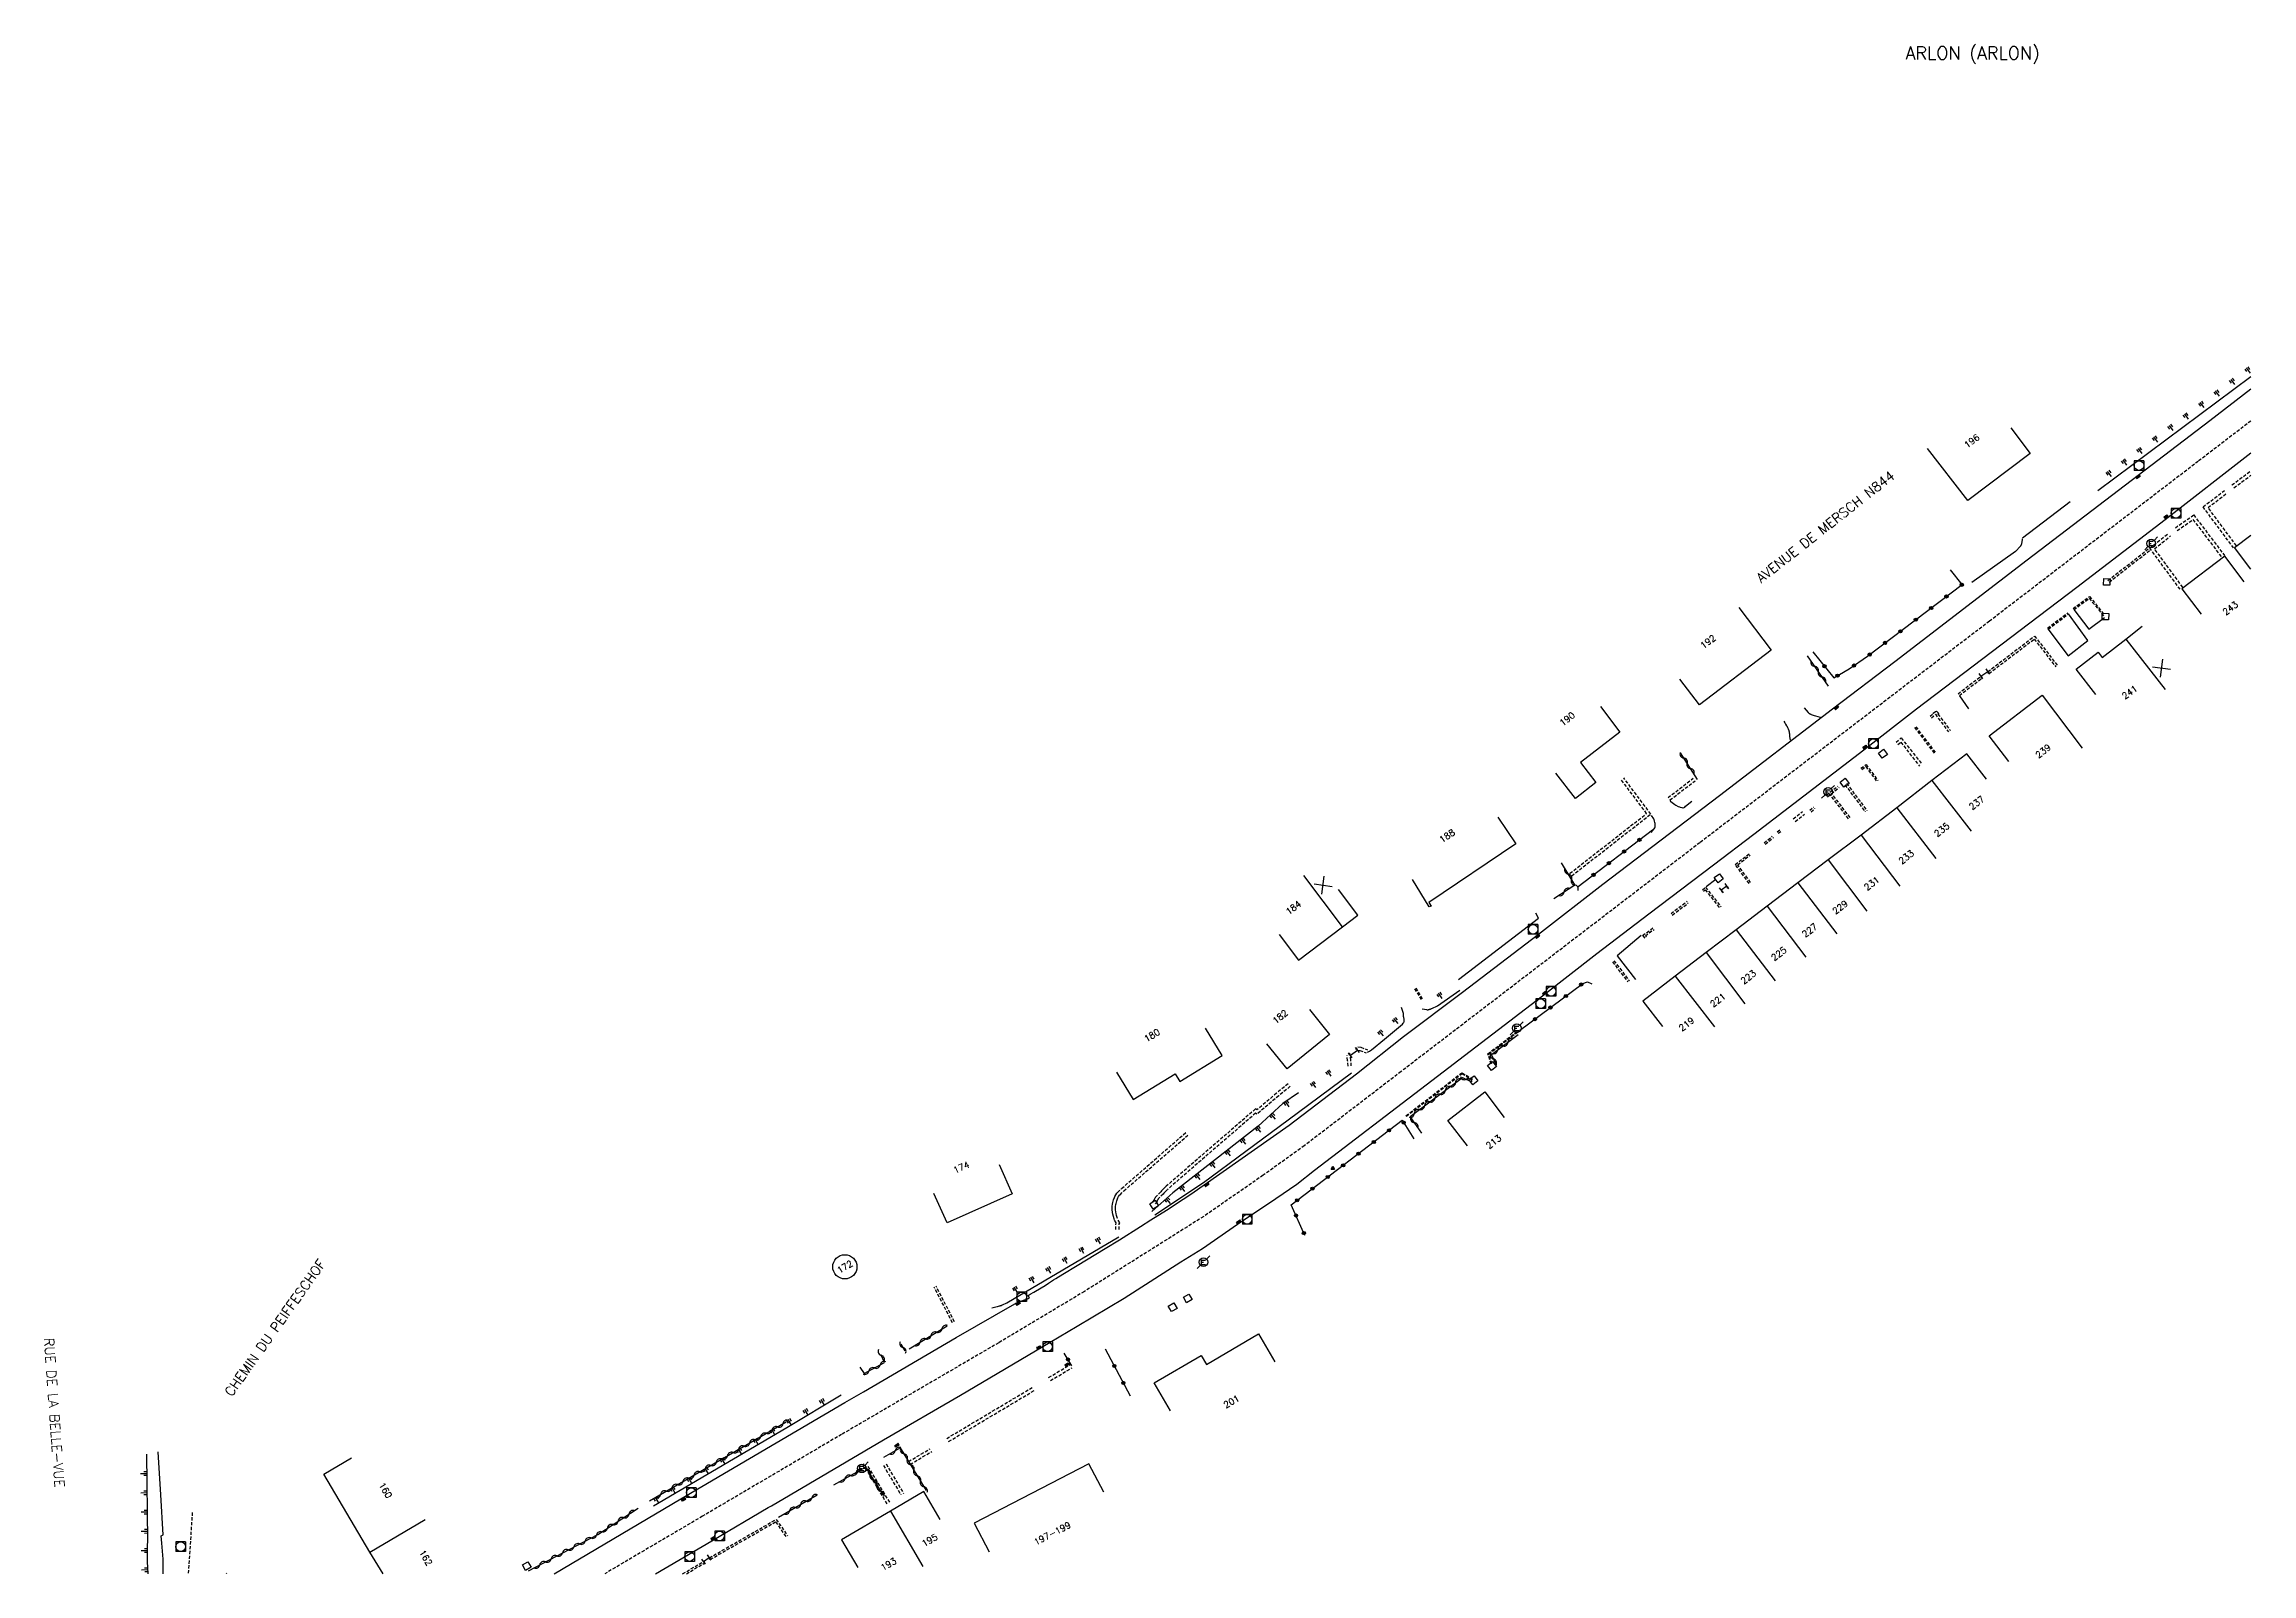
# Model space of a CAD drawing. Header units: millimetres. Extents: x 255000 to 256000, y 43000 to 44000.
# Drawn here: x 255656.1 to 256000.2, y 43000 to 43238.4 of the extents above.
import ezdxf
from ezdxf.enums import TextEntityAlignment as Align

# ---------------------------------------------------------------- set-up
doc = ezdxf.new("R2010")
doc.units = ezdxf.units.MM
doc.linetypes.add('DASHED', pattern=[0.75, 0.5, -0.25])
doc.layers.get('0').update_dxf_attribs({"linetype": 'CONTINUOUS'})
for name, color, linetype in [('W0001', 6, 'DASHED'), ('W0008', 7, 'CONTINUOUS'), ('W0100', 7, 'CONTINUOUS'), ('W0105', 7, 'CONTINUOUS'), ('W0112', 1, 'DASHED'), ('W0211', 2, 'CONTINUOUS'), ('W0302', 3, 'CONTINUOUS'), ('W0310', 3, 'CONTINUOUS'), ('W0322', 7, 'CONTINUOUS'), ('W0400', 7, 'CONTINUOUS'), ('W0420', 7, 'CONTINUOUS'), ('W0471', 7, 'CONTINUOUS'), ('W0851', 7, 'CONTINUOUS'), ('W0980', 7, 'CONTINUOUS'), ('W0989', 7, 'CONTINUOUS'), ('W0991', 7, 'CONTINUOUS'), ('W1102', 7, 'CONTINUOUS')]:
    doc.layers.add(name, color=color, linetype=linetype)
doc.styles.get("Standard").update_dxf_attribs({"font": 'romans.shx', "width": 0.85})

# ---------------------------------------------------------------- blocks, each defined once
blk = doc.blocks.new('T420')
for p, q in [((0.75, 0.75), (-0.75, 0.75)), ((-0.75, 0.75), (-0.75, -0.75)), ((0.75, 0.75), (0.75, -0.75)), ((0.75, -0.75), (-0.75, -0.75))]:
    blk.add_line(p, q)
blk.add_ellipse((0, 0), major_axis=(-0.53, 0.53), ratio=1, start_param=3.926991, end_param=10.210176)
blk = doc.blocks.new('t112o')
at = {"color": 0, "linetype": 'Continuous'}
for p, q in [((-0.5, 0.5), (0.5, 0.5)), ((-0.5, -0.5), (-0.5, 0.5)), ((0.5, 0.5), (0.5, -0.5)), ((0.5, -0.5), (-0.5, -0.5))]:
    blk.add_line(p, q, dxfattribs=at)
blk = doc.blocks.new('T400')
for p, q in [((-0.15, 0.3), (0.15, 0.3)), ((-0.15, -0.25), (-0.15, 0.3)), ((-0.15, 0.15), (0.15, 0.15)), ((-0.15, 0), (0.15, 0)), ((0.15, 0.3), (0.15, -0.25)), ((-0.15, -0.15), (0.15, -0.15)), ((-0.15, -0.25), (-0.15, -0.3)), ((-0.15, -0.3), (0.15, -0.3)), ((0.15, -0.3), (0.15, -0.25))]:
    blk.add_line(p, q)
blk = doc.blocks.new('t105o')
for p, q in [((-0.5, 0), (0.5, 0)), ((0.5, 0), (0.2, 0.1)), ((0.5, 0), (0.2, -0.1))]:
    blk.add_line(p, q)
blk = doc.blocks.new('T471')
for p, q in [((-0.333334, 0.333334), (-0.333334, -0.333334)), ((-0.333334, 0.333334), (0.333334, 0.333334)), ((-0.333334, 0), (0, 0)), ((0.500001, 0.500001), (1.000002, 1.000002)), ((-0.500001, -0.500001), (-1.000002, -1.000002)), ((-0.333334, -0.333334), (0.333334, -0.333334))]:
    blk.add_line(p, q)
blk.add_ellipse((0, 0), major_axis=(0.471405, 0.471405), ratio=1, start_param=5.4977871438, end_param=11.780972451)
blk = doc.blocks.new('T851')
for p, q in [((-0.25, -0.15), (0, 0.32)), ((0, 0.32), (0.25, -0.15)), ((-0.25, -0.15), (0.25, -0.15))]:
    blk.add_line(p, q)
for major_axis in [(-0.106, 0.106), (-0.0354, 0.0354), (-0.0236, 0.0236)]:
    blk.add_ellipse((0, 0), major_axis=major_axis, ratio=1, start_param=3.926991, end_param=10.210176)
blk = doc.blocks.new('t211o')
at = {"color": 0, "linetype": 'Continuous'}
for p, q in [((-0.29, 0.5), (-0.29, 0)), ((0, 1), (0, 0)), ((0.29, 0.5), (0.29, 0))]:
    blk.add_line(p, q, dxfattribs=at)
blk = doc.blocks.new('t310o')
at = {"color": 0, "linetype": 'Continuous'}
for centre, start, end in [((-0.5, 0.38), 216.8699, 323.1304), ((0.5, -0.37), 36.8699, 143.1303)]:
    blk.add_arc(centre, 0.625, start, end, dxfattribs=at)
blk = doc.blocks.new('t322o')
at = {"color": 0, "linetype": 'Continuous'}
for radius in [0.25, 0.15]:
    blk.add_circle((0, 0), radius, dxfattribs=at)
blk = doc.blocks.new('t991o')
at = {"color": 0, "linetype": 'Continuous'}
for p, q in [((-1, 1), (1, -1)), ((-1, -1), (1, 1))]:
    blk.add_line(p, q, dxfattribs=at)

msp = doc.modelspace()

# ---------------------------------------------------------------- linework, layer by layer
at = {"layer": 'W0001'}
for points in [[(256000, 43179.69), (255991.79, 43173.4), (255959.25, 43148.48), (255914.13, 43113.96), (255867.57, 43078.29), (255852.48, 43066.72), (255846.08, 43062.13), (255836.8, 43055.7), (255818.21, 43044.01), (255804.86, 43036.02), (255780.37, 43021.73), (255758.69, 43008.98), (255743.45, 43000)], [(255679.18, 43009.56), (255678.54, 43000)]]:
    msp.add_lwpolyline(points, dxfattribs=at)
at = {"layer": 'W0008'}
for points in [[(255735.56, 43000), (255755.33, 43011.69), (255780.88, 43026.71), (255783.79, 43028.37), (255798.23, 43036.83), (255807.39, 43042.11), (255807.63, 43042.23), (255807.79, 43042.3), (255808.12, 43042.43), (255808.45, 43042.54), (255808.9, 43042.69), (255809.12, 43042.77), (255809.45, 43042.91), (255809.6, 43043), (255809.63, 43043.03), (255809.62, 43043.05), (255809.59, 43043.12), (255809.54, 43043.19), (255809.46, 43043.28), (255809.44, 43043.33), (255809.43, 43043.36), (255809.43, 43043.38), (255809.45, 43043.4), (255809.74, 43043.58), (255810.32, 43043.92), (255811.5, 43044.59), (255812.08, 43044.94), (255812.64, 43045.31), (255813.4, 43045.81), (255813.78, 43046.05), (255814.87, 43046.73), (255817.07, 43048.07), (255821.47, 43050.73), (255823.67, 43052.08), (255826.93, 43054.13), (255828.56, 43055.16), (255830.99, 43056.71), (255833.62, 43058.41), (255834.93, 43059.28), (255836.22, 43060.16), (255836.86, 43060.61), (255850.1, 43069.94), (255860.6, 43077.91), (255867.93, 43083.73), (255877.15, 43090.68), (255888.98, 43099.71), (255899, 43107.52), (255917.17, 43121.34), (255934.79, 43134.84), (255944.52, 43142.22), (255965.13, 43158.06), (255993.58, 43179.77), (256000, 43184.71)], [(255751.38, 43000), (255760.15, 43005.15), (255768.93, 43010.34), (255769.43, 43010.61), (255786.89, 43020.9), (255798.89, 43027.86), (255812.89, 43036.09), (255817.06, 43038.61), (255824.39, 43042.97), (255833.22, 43048.62), (255836.62, 43050.72), (255842.06, 43054.48), (255848.04, 43058.53), (255851.3, 43060.76), (255854.08, 43062.91), (255871.49, 43076.2), (255889.58, 43090.11), (255898.09, 43096.67), (255906.18, 43102.86), (255916.23, 43110.49), (255922.52, 43115.31), (255939.69, 43128.43), (255947.91, 43134.82), (255972.86, 43153.79), (255986.63, 43164.36), (256000, 43174.74)], [(255971.85, 43167.11), (255964.43, 43161.44)], [(255968.34, 43147.28), (255971.5, 43143.09), (255974.61, 43145.5), (255971.57, 43149.61)], [(255972.43, 43150.29), (255974.75, 43147.23), (255977.2, 43149.07)], [(255932.94, 43133.46), (255932.22, 43133.69), (255932, 43133.76), (255931.55, 43133.9), (255931.47, 43133.93), (255931.44, 43133.94), (255931.38, 43133.97), (255931.33, 43134), (255931.3, 43134.01), (255931.25, 43134.04), (255931.22, 43134.06), (255931.18, 43134.09), (255931.14, 43134.12), (255931.11, 43134.15), (255931.08, 43134.18), (255931.05, 43134.21), (255931.04, 43134.23), (255930.45, 43134.99)], [(255956.04, 43134.82), (255954.62, 43136.86)], [(255927.22, 43132.89), (255927.37, 43132.63), (255927.48, 43132.44), (255927.63, 43132.19), (255927.71, 43132.06), (255927.74, 43132.01), (255927.76, 43131.98), (255927.8, 43131.91), (255927.85, 43131.8), (255927.88, 43131.73), (255927.9, 43131.68), (255927.94, 43131.58), (255927.96, 43131.52), (255927.98, 43131.49), (255928, 43131.41), (255928.01, 43131.37), (255928.03, 43131.29), (255928.05, 43131.22), (255928.06, 43131.16), (255928.06, 43131.13), (255928.07, 43131.06), (255928.08, 43131), (255928.08, 43130.96), (255928.09, 43130.88), (255928.1, 43130.72), (255928.1, 43130.64), (255928.11, 43130.56), (255928.12, 43130.52), (255928.21, 43129.96)], [(255909.45, 43120.71), (255909.5, 43120.5), (255909.52, 43120.46), (255909.58, 43120.39), (255909.83, 43120.23), (255910.24, 43119.89), (255910.39, 43119.79), (255910.74, 43119.62), (255910.93, 43119.54), (255911.06, 43119.5), (255911.31, 43119.44), (255911.46, 43119.42), (255911.54, 43119.41), (255911.66, 43119.43), (255911.76, 43119.48), (255911.8, 43119.52), (255911.9, 43119.64), (255912.9, 43120.46)], [(255906.53, 43115.57), (255906.95, 43116.06), (255907, 43116.13), (255907.09, 43116.28), (255907.14, 43116.45), (255907.16, 43116.57), (255907.17, 43116.81), (255907.15, 43116.98), (255907.13, 43117.09), (255907.07, 43117.32), (255906.99, 43117.58), (255906.93, 43117.7), (255906.6, 43118.22)], [(255915.11, 43107.14), (255916.63, 43108.28)], [(255876.53, 43092.66), (255888.98, 43102.21), (255888.54, 43102.96)], [(255674.63, 43000), (255674.62, 43002.3), (255674.44, 43004.78), (255674.32, 43005.92), (255674.66, 43006.06), (255674.3, 43012.31), (255673.85, 43019.01)], [(255684.52, 43000.11), (255684.44, 43000)]]:
    msp.add_lwpolyline(points, dxfattribs=at)
at = {"layer": 'W0100'}
for points in [[(255962.57, 43178.63), (255965.58, 43174.63), (255955.88, 43167.32), (255949.62, 43175.39)], [(256000, 43156.58), (255997.43, 43159.95), (256000, 43161.92)], [(255998.95, 43154.64), (255995.93, 43158.63), (255989.22, 43153.54), (255992.24, 43149.56)], [(255920.19, 43150.62), (255925.23, 43143.98), (255914.05, 43135.47), (255911.02, 43139.45)], [(255975.83, 43137.05), (255972.77, 43141), (255976.18, 43143.65), (255976.81, 43142.84), (255980.51, 43145.7), (255983.06, 43147.69), (255983.06, 43147.69)], [(255957.9, 43139.91), (255958.99, 43140.64)], [(255898.62, 43135.17), (255901.68, 43131.21), (255895.55, 43126.47), (255897.93, 43123.32), (255894.73, 43120.83), (255891.67, 43124.78)], [(255962.27, 43126.64), (255959.22, 43130.6), (255967.47, 43136.96), (255973.72, 43128.69)], [(255958.79, 43123.86), (255955.74, 43127.83), (255950.29, 43123.65), (255944.81, 43119.41), (255939.26, 43115.14), (255934.13, 43111.27), (255929.4, 43107.71), (255924.6, 43104.06), (255919.79, 43100.39), (255915.1, 43096.83), (255910.28, 43093.16), (255905.25, 43089.26), (255908.32, 43085.31)], [(255882.62, 43117.93), (255885.43, 43113.79), (255871.91, 43104.64), (255872.23, 43104.09), (255871.96, 43103.96), (255869.36, 43108.23)], [(255918.31, 43107.18), (255917.46, 43106.56)], [(255848.56, 43099.63), (255851.59, 43095.65), (255858.45, 43100.86), (255860.83, 43102.67), (255857.81, 43106.65)], [(255853.29, 43087.95), (255856.43, 43084.06), (255849.8, 43078.71), (255846.66, 43082.6)], [(255823.21, 43078.21), (255825.82, 43073.95), (255832.34, 43077.95), (255833.08, 43076.75), (255839.7, 43080.81), (255837.09, 43085.07)], [(255859.66, 43080.82), (255860.76, 43081.64)], [(255877.89, 43066.71), (255874.84, 43070.67), (255880.6, 43075.11), (255883.65, 43071.15)], [(255804.92, 43063.8), (255806.96, 43059.24), (255796.8, 43054.7), (255794.76, 43059.27)], [(255831.62, 43025.43), (255829.1, 43029.75), (255836.43, 43034.02), (255837.23, 43032.65), (255845.37, 43037.39), (255847.89, 43033.07)], [(255708.91, 43000), (255706.86, 43003.39), (255699.68, 43015.52), (255703.99, 43018.07)], [(255821.22, 43012.72), (255818.92, 43017.15), (255801.05, 43007.89), (255803.36, 43003.45)], [(255795.71, 43008.48), (255793.21, 43012.81), (255787.97, 43009.77), (255780.35, 43005.32), (255782.88, 43001.01)], [(255758.83, 43001.91), (255759.71, 43002.55)]]:
    msp.add_lwpolyline(points, dxfattribs=at)
at = {"layer": 'W0112'}
for points in [[(255997.31, 43159.9), (255992.55, 43166.31), (255995.88, 43168.84)], [(255997.03, 43169.72), (256000, 43171.93)], [(255997.36, 43169.27), (256000, 43171.23)], [(255997.76, 43160.23), (255993.33, 43166.2), (255996.22, 43168.4)], [(255988.97, 43153.46), (255984.24, 43159.88), (255987.15, 43162.19)], [(255988.23, 43163.05), (255991.09, 43165.04), (255995.88, 43158.74)], [(255988.53, 43162.61), (255990.98, 43164.32), (255995.46, 43158.43)], [(255977.73, 43154.82), (255984.14, 43159.86)], [(255977.92, 43154.58), (255984.33, 43159.61)], [(255989.39, 43153.77), (255984.97, 43159.79), (255987.48, 43161.77)], [(255972.29, 43150.46), (255974.86, 43152.35), (255977.19, 43149.45)], [(255972.41, 43150.29), (255974.82, 43152.06), (255977.03, 43149.32)], [(255968.31, 43147.42), (255971.45, 43149.79)], [(255968.44, 43147.26), (255971.58, 43149.62)], [(255959, 43140.62), (255966.29, 43146.17), (255969.88, 43141.56)], [(255959.2, 43140.35), (255966.23, 43145.7), (255969.62, 43141.35)], [(255954.37, 43137.18), (255957.89, 43139.89)], [(255954.58, 43136.92), (255958.09, 43139.62)], [(255950, 43133.68), (255950.46, 43134.11), (255950.47, 43134.17), (255950.85, 43134.39), (255951.02, 43134.46), (255951.35, 43134.11), (255951.24, 43134.02), (255953.17, 43131.44)], [(255950.68, 43127.93), (255947.64, 43131.92)], [(255950.86, 43128.06), (255947.81, 43132.05)], [(255950.24, 43133.42), (255950.8, 43133.93), (255950.8, 43133.95), (255950.83, 43133.97), (255952.89, 43131.23)], [(255944.7, 43129.64), (255945.51, 43130.29), (255948.74, 43126.17)], [(255944.99, 43129.28), (255945.43, 43129.63), (255948.38, 43125.88)], [(255894.17, 43108.81), (255906.49, 43118.43), (255902.27, 43124.05)], [(255909.18, 43121), (255913.11, 43124.01)], [(255939.23, 43125.56), (255940.03, 43126.14), (255941.88, 43123.66)], [(255939.36, 43125.37), (255939.98, 43125.82), (255941.69, 43123.52)], [(255893.88, 43109.19), (255905.83, 43118.51), (255901.89, 43123.76)], [(255909.47, 43120.62), (255913.41, 43123.63)], [(255933.81, 43121.36), (255935.65, 43122.79)], [(255934, 43121.12), (255935.84, 43122.55)], [(255937.3, 43117.7), (255934.54, 43121.3)], [(255937.55, 43117.89), (255934.78, 43121.49)], [(255936.72, 43122.99), (255939.9, 43118.79)], [(255936.99, 43123.2), (255940.17, 43118.99)], [(255928.69, 43117.67), (255930.12, 43118.81)], [(255928.99, 43117.29), (255930.43, 43118.43)], [(255931.26, 43119.03), (255931.87, 43119.51)], [(255931.45, 43118.79), (255932.06, 43119.28)], [(255924.14, 43113.95), (255925.42, 43114.97)], [(255924.31, 43113.74), (255925.6, 43114.76)], [(255926.16, 43115.66), (255926.65, 43116)], [(255926.32, 43115.44), (255926.81, 43115.78)], [(255921.82, 43107.61), (255919.64, 43110.56), (255921.8, 43112.23)], [(255922.04, 43107.78), (255920.02, 43110.51), (255921.96, 43112.01)], [(255914.52, 43106.62), (255915.02, 43107.01), (255917.43, 43103.95)], [(255909.64, 43102.93), (255912.14, 43104.83)], [(255909.83, 43102.68), (255912.33, 43104.58)], [(255914.69, 43106.41), (255914.98, 43106.63), (255917.21, 43103.78)], [(255905.62, 43099.07), (255905.21, 43099.49), (255906.83, 43100.68)], [(255905.83, 43099.27), (255905.64, 43099.46), (255906.99, 43100.45)], [(255900.5, 43095.39), (255902.92, 43092.26)], [(255900.73, 43095.57), (255903.15, 43092.43)], [(255869.67, 43091.21), (255870.7, 43089.52)], [(255869.84, 43091.31), (255870.86, 43089.62)], [(255881.62, 43079.43), (255881.08, 43081.05), (255885.78, 43084.63)], [(255881.72, 43079.47), (255881.21, 43081.01), (255885.84, 43084.54)], [(255859.3, 43079.13), (255859.23, 43080.01), (255859.15, 43080.77)], [(255859.81, 43079.17), (255859.74, 43080.06), (255859.67, 43080.82)], [(255860.75, 43081.64), (255861.13, 43081.58), (255862.13, 43081.2)], [(255860.84, 43082.15), (255861.27, 43082.08), (255862.31, 43081.68)], [(255850.28, 43075.99), (255848.5, 43074.52), (255845.11, 43071.64), (255844.9, 43071.8), (255831.29, 43060.03), (255831.2, 43059.94), (255831.14, 43059.88), (255831.1, 43059.84), (255831.02, 43059.76), (255830.96, 43059.7), (255830.84, 43059.58), (255830.61, 43059.33), (255830.49, 43059.2), (255829.98, 43058.69), (255829.73, 43058.43), (255829.72, 43058.42), (255829.7, 43058.39), (255829.68, 43058.36), (255829.66, 43058.34), (255829.64, 43058.29), (255829.6, 43058.22), (255829.56, 43058.13), (255829.54, 43058.08), (255829.51, 43058.04), (255829.5, 43058.02), (255829.48, 43057.99), (255829.25, 43057.67)], [(255849.95, 43076.39), (255848.17, 43074.92), (255845.1, 43072.3), (255844.89, 43072.47), (255830.96, 43060.42)], [(255868.33, 43071.41), (255877.05, 43078.11), (255878.67, 43077.13)], [(255868.4, 43071.33), (255877.06, 43077.98), (255878.61, 43077.04)], [(255823.11, 43053.66), (255823.14, 43054.69), (255823.14, 43054.7), (255822.92, 43055.17), (255822.85, 43055.35), (255822.73, 43055.71), (255822.65, 43056.06), (255822.61, 43056.31), (255822.55, 43056.77), (255822.54, 43056.95), (255822.55, 43057.29), (255822.59, 43057.63), (255822.64, 43057.87), (255822.77, 43058.3), (255822.89, 43058.64), (255822.97, 43058.82), (255823.1, 43059.08), (255823.28, 43059.33), (255823.39, 43059.45), (255824.01, 43060.06), (255834.14, 43068.89)], [(255823.62, 43053.65), (255823.65, 43054.57), (255823.71, 43054.7), (255823.39, 43055.38), (255823.33, 43055.53), (255823.23, 43055.85), (255823.15, 43056.17), (255823.12, 43056.38), (255823.07, 43056.81), (255823.06, 43056.96), (255823.07, 43057.25), (255823.1, 43057.55), (255823.14, 43057.75), (255823.26, 43058.14), (255823.37, 43058.45), (255823.43, 43058.6), (255823.54, 43058.81), (255823.68, 43059), (255823.76, 43059.09), (255824.36, 43059.69), (255834.48, 43068.5)], [(255830.95, 43060.41), (255830.85, 43060.32), (255830.78, 43060.25), (255830.73, 43060.21), (255830.65, 43060.12), (255830.58, 43060.06), (255830.46, 43059.93), (255830.23, 43059.68), (255830.12, 43059.56), (255829.62, 43059.05), (255829.36, 43058.79), (255829.33, 43058.76), (255829.29, 43058.7), (255829.25, 43058.64), (255829.22, 43058.6), (255829.18, 43058.53), (255829.14, 43058.45), (255829.1, 43058.35), (255829.08, 43058.32), (255829.07, 43058.3), (255829.07, 43058.3), (255829.05, 43058.27)], [(255829.06, 43058.29), (255828.83, 43057.97)], [(255797.96, 43039.3), (255795.09, 43044.86)], [(255797.65, 43039.14), (255794.79, 43044.71)], [(255812.64, 43030.6), (255815.99, 43032.61)], [(255812.92, 43030.12), (255816.28, 43032.13)], [(255796.77, 43021.11), (255810.07, 43029.04)], [(255797.05, 43020.63), (255810.36, 43028.56)], [(255790.81, 43017.5), (255794.17, 43019.5)], [(255791.07, 43017.07), (255794.42, 43019.07)], [(255787.47, 43010.91), (255784.07, 43016.58)], [(255787.87, 43011.15), (255784.47, 43016.82)], [(255786.89, 43016.89), (255789.62, 43012.31)], [(255787.3, 43017.13), (255790.02, 43012.55)], [(255759.76, 43002.5), (255770.18, 43008.49), (255771.96, 43005.92)], [(255759.91, 43002.25), (255770.09, 43008.1), (255771.72, 43005.75)], [(255755.6, 43000), (255758.83, 43001.91)], [(255756.18, 43000), (255758.98, 43001.66)]]:
    msp.add_lwpolyline(points, dxfattribs=at)
at = {"layer": 'W0211'}
for points in [[(256000, 43186.6), (255976.17, 43168.83)], [(255870.83, 43088.06), (255871.57, 43087.94), (255871.6, 43087.93), (255871.62, 43087.93), (255871.66, 43087.93), (255871.68, 43087.93), (255871.72, 43087.93), (255871.76, 43087.93), (255871.78, 43087.94), (255871.84, 43087.95), (255871.9, 43087.96), (255871.93, 43087.97), (255872.01, 43088), (255872.05, 43088.01), (255872.13, 43088.04), (255872.2, 43088.08), (255872.3, 43088.12), (255872.35, 43088.14), (255873.24, 43088.54), (255876.72, 43091)], [(255862.31, 43081.29), (255862.66, 43081.47), (255862.96, 43081.67), (255864.98, 43083.35), (255867.8, 43085.7), (255867.89, 43085.81), (255867.95, 43085.89), (255868, 43086), (255868.02, 43086.06), (255868.05, 43086.2), (255868.05, 43086.27), (255868.02, 43086.47), (255867.98, 43086.73), (255867.96, 43086.86), (255867.96, 43087.03), (255867.95, 43087.25), (255867.92, 43087.36), (255867.65, 43088.26)], [(255829.18, 43055.95), (255836.79, 43060.98), (255849.98, 43070.78), (255859.86, 43078.11)], [(255851.59, 43074.98), (255849.16, 43073.32), (255845.3, 43069.76), (255831.98, 43059.38), (255828.72, 43056.49)], [(255803.81, 43041.47), (255804.62, 43041.68), (255804.68, 43041.69), (255804.81, 43041.72), (255804.98, 43041.76), (255805.06, 43041.78), (255805.14, 43041.81), (255805.18, 43041.82), (255805.27, 43041.85), (255805.31, 43041.86), (255805.37, 43041.88), (255805.42, 43041.91), (255805.45, 43041.93), (255806.11, 43042.26), (255823.56, 43052.54)], [(255780.28, 43027.86), (255771.83, 43022.74), (255751.04, 43010.56)], [(255672.28, 43000), (255672.22, 43001.93), (255672.21, 43002.9), (255672.21, 43003.87), (255672.21, 43004.36), (255672.24, 43005.15), (255672.08, 43018.66)]]:
    msp.add_lwpolyline(points, dxfattribs=at)
at = {"layer": 'W0302'}
for points in [[(255964.39, 43161.35), (255964.37, 43161.26), (255964.36, 43161.21), (255964.34, 43161.09), (255964.32, 43160.97), (255964.3, 43160.81), (255964.29, 43160.73), (255964.27, 43160.66), (255964.27, 43160.62), (255964.25, 43160.56), (255964.23, 43160.48), (255964.22, 43160.45), (255964.2, 43160.39), (255964.18, 43160.34), (255964.16, 43160.31), (255964.14, 43160.26), (255964.12, 43160.23), (255964.1, 43160.19), (255963.3, 43159.35), (255956.52, 43154.5)], [(255904.98, 43099.51), (255901.22, 43096.34), (255904.11, 43092.66)]]:
    msp.add_lwpolyline(points, dxfattribs=at)
at = {"layer": 'W0310'}
for points in [[(255934.16, 43138.35), (255930.89, 43143.09)], [(255913.76, 43123.82), (255911.12, 43127.96)], [(255891.36, 43105.24), (255894.64, 43107.37), (255892.58, 43110.8)], [(255882.41, 43079.27), (255881.64, 43080.96), (255885.83, 43084.07)], [(255870.78, 43068.68), (255868.96, 43071.28), (255877.15, 43077.35), (255878.55, 43076.71)], [(255790.9, 43035.06), (255796.84, 43038.68)], [(255789.62, 43035.82), (255790.25, 43034.75)], [(255783.22, 43032.2), (255783.91, 43031.23), (255787.08, 43032.94), (255786.5, 43034.17)], [(255750.45, 43011.4), (255771.73, 43023.68)], [(255786.98, 43018.21), (255789.52, 43019.63), (255793.55, 43012.97)], [(255779.17, 43013.88), (255784.1, 43016.61), (255786.85, 43012.26)], [(255770.54, 43008.82), (255776.58, 43012.33)], [(255731.56, 43000.48), (255742.37, 43006.14), (255748.67, 43010.24)]]:
    msp.add_lwpolyline(points, dxfattribs=at)
at = {"layer": 'W0322'}
for points in [[(255931.75, 43143.7), (255935, 43139.66), (255937.4, 43141.06), (255940.24, 43143.02), (255955.02, 43154.23), (255953.19, 43156.48)], [(255895.18, 43107.12), (255906.75, 43115.97)], [(255886.03, 43084.67), (255895.89, 43092.04), (255896.62, 43092.26), (255897.31, 43091.96)], [(255852.59, 43052.76), (255850.43, 43057.5), (255867.74, 43070.69), (255869.57, 43067.79)], [(255821.47, 43035.05), (255825.33, 43027.77)], [(255816.23, 43032.44), (255815.06, 43034.39)]]:
    msp.add_lwpolyline(points, dxfattribs=at)
at = {"layer": 'W1102'}
for points in [[(255980.51, 43145.7), (255986.66, 43137.82)], [(255950.29, 43123.65), (255956.41, 43115.74)], [(255944.81, 43119.41), (255950.91, 43111.48)], [(255939.26, 43115.14), (255945.29, 43107.17)], [(255934.13, 43111.27), (255940.15, 43103.28)], [(255858.45, 43100.86), (255852.41, 43108.83)], [(255929.4, 43107.71), (255935.45, 43099.74)], [(255924.6, 43104.06), (255930.66, 43096.11)], [(255919.79, 43100.39), (255925.84, 43092.43)], [(255915.1, 43096.83), (255921.15, 43088.87)], [(255910.28, 43093.16), (255916.4, 43085.25)], [(255706.86, 43003.39), (255715.47, 43008.49)], [(255787.97, 43009.77), (255793.01, 43001.14)]]:
    msp.add_lwpolyline(points, dxfattribs=at)
msp.add_circle((255780.88, 43047.86), 1.89, dxfattribs=at)

# ---------------------------------------------------------------- block references
at = {"layer": 'W0105'}
for p, rotation in [((255957.9, 43139.91), 304.9184947582707), ((255958.99, 43140.64), 304.3142834405563), ((255917.46, 43106.56), 308.8039140455861), ((255918.31, 43107.18), 303.8347143679113), ((255859.66, 43080.82), 126.5414770049795), ((255860.76, 43081.64), 128.0912496926793), ((255758.83, 43001.91), 306.8549235392345), ((255759.71, 43002.55), 305.1683449803195)]:
    msp.add_blockref('t105o', p, dxfattribs=dict(at, rotation=rotation))
at = {"layer": 'W0112'}
for p, rotation in [((255977.54, 43154.6), 267.814927221886), ((255977.33, 43149.2), 87.81492722158052), ((255942.65, 43127.83), 217.1786184828979), ((255936.68, 43123.3), 37.17861848281081), ((255917.08, 43108.42), 217.5352249159624), ((255881.72, 43079.17), 217.8224263442835), ((255878.85, 43076.94), 37.82242634382077), ((255829.09, 43057.53), 212.2188651349962), ((255831.97, 43041.55), 30.24732523952503), ((255834.32, 43042.92), 210.2473252389946), ((255731.31, 43001.21), 210.7367688280996)]:
    msp.add_blockref('t112o', p, dxfattribs=dict(at, rotation=rotation))
at = {"layer": 'W0211'}
for p, rotation in [((255996.92, 43186.17), 216.6990429188292), ((255999.32, 43187.96), 216.6990429188292), ((255992.11, 43182.59), 216.6990429188292), ((255994.51, 43184.38), 216.6990429188292), ((255987.3, 43179), 216.6990429188292), ((255989.7, 43180.79), 216.6990429188292), ((255982.48, 43175.41), 216.6990429188292), ((255984.89, 43177.21), 216.6990429188292), ((255980.08, 43173.62), 216.6990429188292), ((255977.67, 43171.83), 216.6990429188292), ((255873.4, 43090.49), 215.1981906213136), ((255866.46, 43086.54), 219.8715270656566), ((255864.16, 43084.62), 219.8715270656566), ((255853.7, 43076.58), 217.1162878950583), ((255856.09, 43078.39), 217.1162878950583), ((255849.57, 43073.6), 214.369368359436), ((255845.1, 43069.61), 217.919024357069), ((255847.32, 43071.63), 222.7063040973901), ((255840.37, 43065.92), 217.919024357069), ((255842.74, 43067.76), 217.919024357069), ((255835.64, 43062.23), 217.919024357069), ((255838, 43064.08), 217.919024357069), ((255830.96, 43058.48), 221.5800907792718), ((255833.27, 43060.39), 217.919024357069), ((255820.21, 43052.31), 210.4930875168701), ((255815.04, 43049.26), 210.4930875168701), ((255817.63, 43050.79), 210.4930875168701), ((255807.29, 43044.7), 210.4930875168701), ((255809.87, 43046.22), 210.4930875168701), ((255812.46, 43047.74), 210.4930875168701), ((255772.07, 43024.05), 211.206525374073), ((255774.63, 43025.6), 211.206525374073), ((255777.2, 43027.16), 211.206525374073), ((255766.89, 43021.01), 210.3497044647759), ((255769.48, 43022.52), 210.3497044647759), ((255761.72, 43017.97), 210.3497044647759), ((255764.31, 43019.49), 210.3497044647759), ((255672.12, 43015.66), 90.68291875763619), ((255756.54, 43014.94), 210.3497044647759), ((255759.13, 43016.46), 210.3497044647759), ((255672.15, 43012.66), 90.68291875763619), ((255751.36, 43011.91), 210.3497044647759), ((255753.95, 43013.43), 210.3497044647759), ((255672.19, 43009.66), 90.68291875763619), ((255672.21, 43003.66), 89.95391693204229), ((255672.22, 43006.66), 90.68291875763619), ((255672.26, 43000.66), 91.79031732062093)]:
    msp.add_blockref('t211o', p, dxfattribs=dict(at, rotation=rotation))
at = {"layer": 'W0310'}
for p, rotation in [((255932.02, 43141.44), 124.5674397256025), ((255933.16, 43139.8), 124.5674397256025), ((255911.61, 43127.19), 122.5472822587886), ((255912.69, 43125.5), 122.5472822587886), ((255892.96, 43106.28), 32.96973660828075), ((255893.61, 43109.09), 120.9506229710222), ((255894.63, 43107.37), 120.9506229710222), ((255884.23, 43082.88), 36.56735138103102), ((255881.96, 43080.25), 114.8075537915729), ((255882.62, 43081.69), 36.56735138103102), ((255874.45, 43075.34), 36.53822444814567), ((255876.05, 43076.54), 36.53822444814567), ((255877.73, 43077.09), 335.1701481267381), ((255869.63, 43071.77), 36.53822444814567), ((255871.23, 43072.96), 36.53822444814567), ((255872.84, 43074.15), 36.53822444814567), ((255869.64, 43070.32), 124.8630178435446), ((255796.02, 43038.19), 31.37334813619574), ((255786.57, 43034.04), 114.9812396070059), ((255789.93, 43035.28), 114.9812396070059), ((255792.61, 43036.1), 31.37334813619574), ((255794.31, 43037.14), 31.37334813619574), ((255784.62, 43031.61), 28.40210305527197), ((255786.38, 43032.56), 28.40210305527197), ((255766.04, 43020.4), 29.99655759490931), ((255767.78, 43021.4), 29.99655759490931), ((255769.51, 43022.4), 29.99655759490931), ((255771.24, 43023.4), 29.99655759490931), ((255760.85, 43017.4), 29.99655759490931), ((255762.58, 43018.4), 29.99655759490931), ((255764.31, 43019.4), 29.99655759490931), ((255784.29, 43016.31), 302.2791115025579), ((255788.72, 43019.18), 29.21110783768207), ((255790.08, 43018.7), 301.165750334717), ((255791.12, 43016.99), 301.165750334717), ((255753.92, 43013.4), 29.99655759490931), ((255755.65, 43014.4), 29.99655759490931), ((255757.38, 43015.4), 29.99655759490931), ((255759.11, 43016.4), 29.99655759490931), ((255780.92, 43014.85), 29.06546174139601), ((255782.67, 43015.82), 29.06546174139601), ((255785.36, 43014.62), 302.2791115025579), ((255786.43, 43012.93), 302.2791115025579), ((255792.15, 43015.28), 301.165750334717), ((255793.19, 43013.57), 301.165750334717), ((255752.19, 43012.4), 29.99655759490931), ((255772.27, 43009.83), 30.11415883065286), ((255774, 43010.83), 30.11415883065286), ((255775.73, 43011.83), 30.11415883065286), ((255743.87, 43007.12), 33.04143187823953), ((255745.55, 43008.21), 33.04143187823953), ((255747.23, 43009.3), 33.04143187823953), ((255736.87, 43003.26), 27.65072885244098), ((255738.64, 43004.19), 27.65072885244098), ((255740.42, 43005.12), 27.65072885244098), ((255742.19, 43006.05), 27.65072885244098), ((255733.33, 43001.41), 27.65072885244098), ((255735.1, 43002.33), 27.65072885244098)]:
    msp.add_blockref('t310o', p, dxfattribs=dict(at, rotation=rotation))
at = {"layer": 'W0322'}
for p, rotation in [((255952.55, 43152.35), 37.19183620385396), ((255954.94, 43154.17), 37.19183620385396), ((255947.77, 43148.73), 37.19183620385396), ((255950.16, 43150.54), 37.19183620385396), ((255942.99, 43145.1), 37.19183620385396), ((255945.38, 43146.91), 37.19183620385396), ((255933.54, 43141.47), 308.8493176134463), ((255938.14, 43141.57), 34.60499337287672), ((255940.6, 43143.29), 37.19183620385396), ((255935.59, 43140), 30.25494969572853), ((255904.71, 43114.41), 37.40572428444514), ((255899.95, 43110.77), 37.40572428444514), ((255902.33, 43112.59), 37.40572428444514), ((255897.56, 43108.94), 37.40572428444514), ((255893.24, 43090.06), 36.80380828310988), ((255895.64, 43091.86), 36.80380828310988), ((255888.44, 43086.46), 36.80380828310988), ((255890.84, 43088.26), 36.80380828310988), ((255865.69, 43069.13), 37.29437328193747), ((255867.97, 43070.33), 302.2806598314626), ((255860.92, 43065.49), 37.29437328193747), ((255863.31, 43067.31), 37.29437328193747), ((255856.15, 43061.86), 37.29437328193747), ((255858.53, 43063.67), 37.29437328193747), ((255851.37, 43058.22), 37.29437328193747), ((255853.76, 43060.04), 37.29437328193747), ((255851.18, 43055.85), 114.4090893146516), ((255852.42, 43053.12), 114.4090893146516), ((255815.65, 43033.41), 297.9081122377844), ((255822.88, 43032.4), 297.9081122377844), ((255824.28, 43029.75), 297.9081122377844)]:
    msp.add_blockref('t322o', p, dxfattribs=dict(at, rotation=rotation))
at = {"layer": 'W0400'}
for p, rotation in [((255982.41, 43170.99), 307.4302363306534), ((255986.77, 43164.77), 307.417952475982), ((255935.41, 43135.01), 307.4350585725296), ((255939.84, 43128.86), 307.5327499217004), ((255888.82, 43099.35), 307.5500920661919), ((255889.91, 43090.51), 307.7052695226658), ((255837.27, 43060.65), 303.7005612966991), ((255842.26, 43054.87), 123.7659100580358), ((255807.87, 43042.11), 299.9785096105097), ((255811.1, 43035.28), 299.9980108879149), ((255815.5, 43032.62), 300.3026586299359), ((255789.01, 43020.04), 120.4731842511716), ((255755.75, 43011.6), 120.2808187273585), ((255760.35, 43005.54), 300.6025837804918)]:
    msp.add_blockref('T400', p, dxfattribs=dict(at, rotation=rotation))
at = {"layer": 'W0420'}
for p in [(255982.56, 43172.75), (255988.32, 43165.3), (255941.18, 43129.39), (255888.14, 43100.45), (255889.33, 43088.86), (255890.95, 43090.79), (255843.58, 43055.26), (255808.45, 43043.18), (255812.47, 43035.39), (255756.94, 43012.66), (255677.36, 43004.23), (255756.68, 43002.7), (255761.35, 43005.91)]:
    msp.add_blockref('T420', p, dxfattribs=at)
at = {"layer": 'W0471'}
for p in [(255984.46, 43160.61), (255934.11, 43121.89), (255885.59, 43085.04), (255836.76, 43048.57), (255783.52, 43016.44)]:
    msp.add_blockref('T471', p, dxfattribs=at)
at = {"layer": 'W0851'}
msp.add_blockref('T851', (255856.92, 43063.22), dxfattribs=at)
at = {"layer": 'W0991'}
for p, rotation in [((255986.09, 43141.18), 37.93409313850418), ((255855.41, 43107.34), 37.22575587285406)]:
    msp.add_blockref('t991o', p, dxfattribs=dict(at, rotation=rotation))

# ---------------------------------------------------------------- texts
at = {"layer": 'W0980'}
msp.add_text('ARLON (ARLON)', height=2, dxfattribs=at).set_placement((255956.64, 43236.91), align=Align.MIDDLE)
at = {"layer": 'W0989'}
for s, rotation, p in [('AVENUE DE MERSCH N844', 38.1969, (255933.69, 43163.2)), ('CHEMIN DU PEIFFESCHOF', 54.7402, (255692.09, 43038.36)), ('RUE DE LA BELLE-VUE', 274.1309, (255657.67, 43025.14))]:
    msp.add_text(s, height=1.5, rotation=rotation, dxfattribs=at).set_placement(p, align=Align.MIDDLE)
at = {"layer": 'W0991'}
for s, rotation, p in [('196', 37.002, (255956.51, 43176.57)), ('243', 37.1477, (255996.8, 43150.51)), ('192', 37.285, (255915.4, 43145.3)), ('241', 36.841, (255981.11, 43137.41)), ('190', 37.7115, (255893.45, 43133.25)), ('239', 37.5957, (255967.62, 43128.24)), ('237', 37.4552, (255957.27, 43120.18)), ('188', 34.0863, (255874.74, 43115.02)), ('235', 37.7466, (255951.84, 43116)), ('233', 37.5441, (255946.3, 43111.73)), ('231', 37.0731, (255940.91, 43107.62)), ('184', 37.1955, (255850.79, 43103.83)), ('229', 37.0073, (255935.98, 43103.9)), ('227', 37.2064, (255931.24, 43100.31)), ('225', 37.3108, (255926.44, 43096.66)), ('223', 37.2299, (255921.68, 43093.03)), ('221', 37.2785, (255916.93, 43089.42)), ('182', 38.9004, (255848.72, 43086.83)), ('219', 37.7841, (255912.05, 43085.68)), ('180', 31.4639, (255828.74, 43083.94)), ('213', 37.6271, (255881.99, 43067.34)), ('174', 24.0503, (255799.03, 43063.36)), ('172', 31.3109, (255780.88, 43047.86)), ('201', 30.0386, (255841.13, 43026.85)), ('160', 300.6179, (255709.3, 43013.02)), ('197-199', 27.4155, (255813.21, 43006.31)), ('162', 301.1366, (255715.57, 43002.51)), ('195', 30.11, (255794.1, 43005.24)), ('193', 30.2896, (255787.69, 43001.5))]:
    msp.add_text(s, height=1, rotation=rotation, dxfattribs=at).set_placement(p, align=Align.MIDDLE)

doc.saveas('drawing.dxf')
